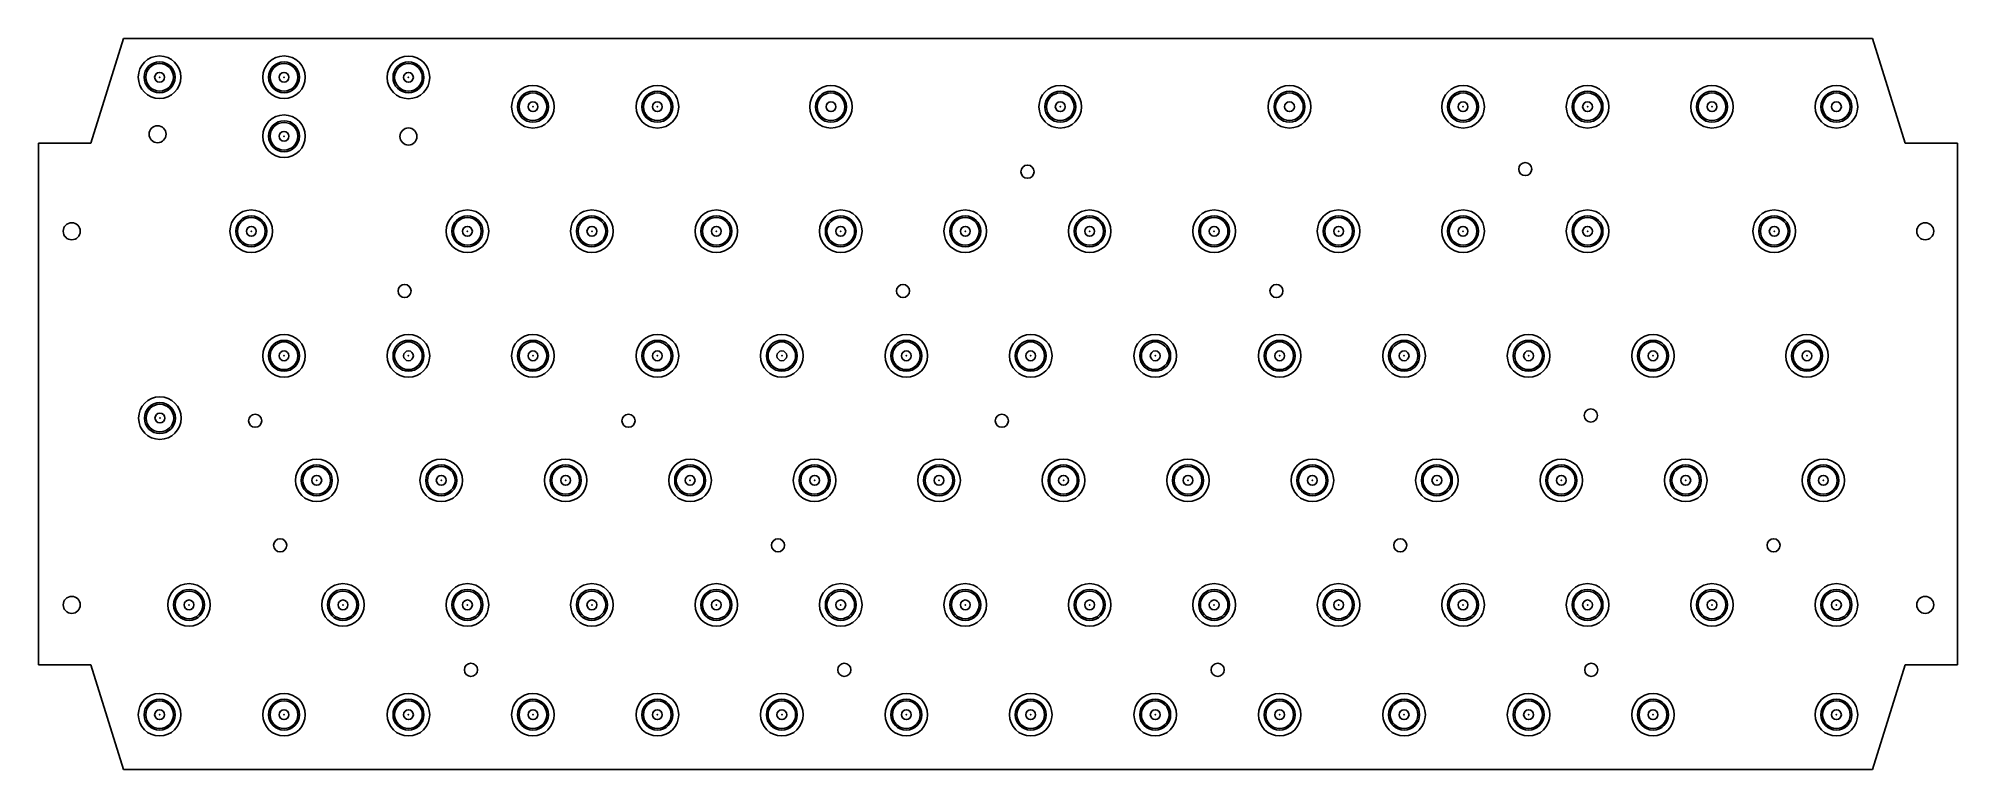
# Paper-space layout '_Top' of a CAD drawing. Header units: millimetres. Extents: x -146 to 146, y -86 to 25.
import ezdxf

# ---------------------------------------------------------------- set-up
doc = ezdxf.new("R2010")
doc.units = ezdxf.units.MM
doc.header["$PDSIZE"] = -1

psp = doc.layouts.new('_Top')

# ---------------------------------------------------------------- linework, layer by layer
at = {"color": 7, "linetype": 'Continuous'}
for p, q in [((-138.5, 9.18), (-133.5, 25.18)), ((-133.5, 25.18), (133.5, 25.18)), ((133.5, 25.18), (138.5, 9.18)), ((-146.5, -70.38), (-146.5, 9.18)), ((-146.5, 9.18), (-138.5, 9.18)), ((138.5, 9.18), (146.5, 9.18)), ((146.5, 9.18), (146.5, -70.38)), ((-138.5, -70.38), (-146.5, -70.38)), ((-133.5, -86.38), (-138.5, -70.38)), ((138.5, -70.38), (133.5, -86.38)), ((146.5, -70.38), (138.5, -70.38)), ((133.5, -86.38), (-133.5, -86.38))]:
    psp.add_line(p, q, dxfattribs=at)
at = {"color": 7, "linetype": 'Continuous', "lineweight": 25}
for p, q in [((-133.5, 25.18), (-138.5, 9.18)), ((133.5, 25.18), (-133.5, 25.18)), ((138.5, 9.18), (133.5, 25.18)), ((-146.5, -70.38), (-146.5, 9.18)), ((-146.5, 9.18), (-138.5, 9.18)), ((138.5, 9.18), (146.5, 9.18)), ((146.5, 9.18), (146.5, -70.38)), ((-138.5, -70.38), (-146.5, -70.38)), ((-138.5, -70.38), (-133.5, -86.38)), ((133.5, -86.38), (138.5, -70.38)), ((146.5, -70.38), (138.5, -70.38)), ((-133.5, -86.38), (133.5, -86.38))]:
    psp.add_line(p, q, dxfattribs=at)
for centre, radius in [((-128, 19.25), 3.25), ((-128, 19.25), 2.36), ((-128, 19.25), 2.11), ((-109, 19.25), 3.25), ((-109, 19.25), 2.36), ((-109, 19.25), 2.11), ((-90, 19.23), 3.25), ((-90, 19.23), 2.36), ((-90, 19.23), 2.11), ((-128, 19.25), 0.749), ((-109, 19.25), 0.749), ((-90, 19.23), 0.749), ((-71, 14.75), 3.25), ((-52, 14.75), 3.25), ((-25.5, 14.75), 3.25), ((9.5, 14.75), 3.25), ((44.5, 14.75), 3.25), ((71, 14.75), 3.25), ((90, 14.75), 3.25), ((109, 14.75), 3.25), ((128, 14.75), 3.25), ((-71, 14.75), 2.36), ((-71, 14.75), 2.11), ((-71, 14.75), 0.749), ((-52, 14.75), 2.36), ((-52, 14.75), 2.11), ((-52, 14.75), 0.749), ((-25.5, 14.75), 2.36), ((-25.5, 14.75), 2.11), ((-25.5, 14.75), 0.749), ((9.5, 14.75), 2.36), ((9.5, 14.75), 2.11), ((9.5, 14.75), 0.749), ((44.5, 14.75), 2.36), ((44.5, 14.75), 2.11), ((44.5, 14.75), 0.749), ((71, 14.75), 2.36), ((71, 14.75), 2.11), ((71, 14.75), 0.749), ((90, 14.75), 2.36), ((90, 14.75), 2.11), ((90, 14.75), 0.749), ((109, 14.75), 2.36), ((109, 14.75), 2.11), ((109, 14.75), 0.749), ((128, 14.75), 2.36), ((128, 14.75), 2.11), ((128, 14.75), 0.749), ((-128.3, 10.56), 1.3), ((-109, 10.25), 3.25), ((-109, 10.25), 2.36), ((-109, 10.25), 2.11), ((-109, 10.25), 0.749), ((-90, 10.21), 1.3), ((80.5, 5.24), 1), ((4.5, 4.84), 1), ((-114, -4.25), 3.25), ((-114, -4.25), 2.36), ((-114, -4.25), 2.11), ((-81, -4.25), 3.25), ((-81, -4.25), 2.36), ((-81, -4.25), 2.11), ((-62, -4.25), 3.25), ((-62, -4.25), 2.36), ((-62, -4.25), 2.11), ((-43, -4.25), 3.25), ((-43, -4.25), 2.36), ((-43, -4.25), 2.11), ((-24, -4.25), 3.25), ((-24, -4.25), 2.36), ((-24, -4.25), 2.11), ((-5, -4.25), 3.25), ((-5, -4.25), 2.36), ((-5, -4.25), 2.11), ((14, -4.25), 3.25), ((14, -4.25), 2.36), ((14, -4.25), 2.11), ((33, -4.25), 3.25), ((33, -4.25), 2.36), ((33, -4.25), 2.11), ((52, -4.25), 3.25), ((52, -4.25), 2.36), ((52, -4.25), 2.11), ((71, -4.25), 3.25), ((71, -4.25), 2.36), ((71, -4.25), 2.11), ((90, -4.25), 3.25), ((90, -4.25), 2.36), ((90, -4.25), 2.11), ((118.5, -4.25), 3.25), ((118.5, -4.25), 2.36), ((118.5, -4.25), 2.11), ((-141.41, -4.25), 1.3), ((-114, -4.25), 0.749), ((-81, -4.25), 0.749), ((-62, -4.25), 0.749), ((-43, -4.25), 0.749), ((-24, -4.25), 0.749), ((-5, -4.25), 0.749), ((14, -4.25), 0.749), ((33, -4.25), 0.749), ((52, -4.25), 0.749), ((71, -4.25), 0.749), ((90, -4.25), 0.749), ((118.5, -4.25), 0.749), ((141.55, -4.25), 1.3), ((-90.59, -13.36), 1), ((-14.5, -13.36), 1), ((42.5, -13.36), 1), ((-109, -23.25), 3.25), ((-90, -23.25), 3.25), ((-71, -23.25), 3.25), ((-52, -23.25), 3.25), ((-33, -23.25), 3.25), ((-14, -23.25), 3.25), ((5, -23.25), 3.25), ((24, -23.25), 3.25), ((43, -23.25), 3.25), ((62, -23.25), 3.25), ((81, -23.25), 3.25), ((100, -23.25), 3.25), ((123.5, -23.25), 3.25), ((-109, -23.25), 2.36), ((-109, -23.25), 2.11), ((-109, -23.25), 0.749), ((-90, -23.25), 2.36), ((-90, -23.25), 2.11), ((-90, -23.25), 0.749), ((-71, -23.25), 2.36), ((-71, -23.25), 2.11), ((-71, -23.25), 0.749), ((-52, -23.25), 2.36), ((-52, -23.25), 2.11), ((-52, -23.25), 0.749), ((-33, -23.25), 2.36), ((-33, -23.25), 2.11), ((-33, -23.25), 0.749), ((-14, -23.25), 2.36), ((-14, -23.25), 2.11), ((-14, -23.25), 0.749), ((5, -23.25), 2.36), ((5, -23.25), 2.11), ((5, -23.25), 0.749), ((24, -23.25), 2.36), ((24, -23.25), 2.11), ((24, -23.25), 0.749), ((43, -23.25), 2.36), ((43, -23.25), 2.11), ((43, -23.25), 0.749), ((62, -23.25), 2.36), ((62, -23.25), 2.11), ((62, -23.25), 0.749), ((81, -23.25), 2.36), ((81, -23.25), 2.11), ((81, -23.25), 0.749), ((100, -23.25), 2.36), ((100, -23.25), 2.11), ((100, -23.25), 0.749), ((123.5, -23.25), 2.36), ((123.5, -23.25), 2.11), ((123.5, -23.25), 0.749), ((-127.95, -32.75), 3.25), ((-127.95, -32.75), 2.36), ((-127.95, -32.75), 2.11), ((-127.95, -32.75), 0.749), ((-113.41, -33.16), 1), ((-56.41, -33.16), 1), ((0.59, -33.16), 1), ((90.5, -32.36), 1), ((-104, -42.25), 3.25), ((-104, -42.25), 2.36), ((-104, -42.25), 2.11), ((-85, -42.25), 3.25), ((-85, -42.25), 2.36), ((-85, -42.25), 2.11), ((-66, -42.25), 3.25), ((-66, -42.25), 2.36), ((-66, -42.25), 2.11), ((-47, -42.25), 3.25), ((-47, -42.25), 2.36), ((-47, -42.25), 2.11), ((-28, -42.25), 3.25), ((-28, -42.25), 2.36), ((-28, -42.25), 2.11), ((-9, -42.25), 3.25), ((-9, -42.25), 2.36), ((-9, -42.25), 2.11), ((10, -42.25), 3.25), ((10, -42.25), 2.36), ((10, -42.25), 2.11), ((29, -42.25), 3.25), ((29, -42.25), 2.36), ((29, -42.25), 2.11), ((48, -42.25), 3.25), ((48, -42.25), 2.36), ((48, -42.25), 2.11), ((67, -42.25), 3.25), ((67, -42.25), 2.36), ((67, -42.25), 2.11), ((86, -42.25), 3.25), ((86, -42.25), 2.36), ((86, -42.25), 2.11), ((105, -42.25), 3.25), ((105, -42.25), 2.36), ((105, -42.25), 2.11), ((126, -42.25), 3.25), ((126, -42.25), 2.36), ((126, -42.25), 2.11), ((-104, -42.25), 0.749), ((-85, -42.25), 0.749), ((-66, -42.25), 0.749), ((-47, -42.25), 0.749), ((-28, -42.25), 0.749), ((-9, -42.25), 0.749), ((10, -42.25), 0.749), ((29, -42.25), 0.749), ((48, -42.25), 0.749), ((67, -42.25), 0.749), ((86, -42.25), 0.749), ((105, -42.25), 0.749), ((126, -42.25), 0.749), ((-109.59, -52.16), 1), ((-33.59, -52.16), 1), ((61.41, -52.16), 1), ((118.41, -52.16), 1), ((-123.5, -61.25), 3.25), ((-100, -61.25), 3.25), ((-81, -61.25), 3.25), ((-62, -61.25), 3.25), ((-43, -61.25), 3.25), ((-24, -61.25), 3.25), ((-5, -61.25), 3.25), ((14, -61.25), 3.25), ((33, -61.25), 3.25), ((52, -61.25), 3.25), ((71, -61.25), 3.25), ((90, -61.25), 3.25), ((109, -61.25), 3.25), ((128, -61.25), 3.25), ((-141.41, -61.25), 1.3), ((-123.5, -61.25), 2.36), ((-123.5, -61.25), 2.11), ((-123.5, -61.25), 0.749), ((-100, -61.25), 2.36), ((-100, -61.25), 2.11), ((-100, -61.25), 0.749), ((-81, -61.25), 2.36), ((-81, -61.25), 2.11), ((-81, -61.25), 0.749), ((-62, -61.25), 2.36), ((-62, -61.25), 2.11), ((-62, -61.25), 0.749), ((-43, -61.25), 2.36), ((-43, -61.25), 2.11), ((-43, -61.25), 0.749), ((-24, -61.25), 2.36), ((-24, -61.25), 2.11), ((-24, -61.25), 0.749), ((-5, -61.25), 2.36), ((-5, -61.25), 2.11), ((-5, -61.25), 0.749), ((14, -61.25), 2.36), ((14, -61.25), 2.11), ((14, -61.25), 0.749), ((33, -61.25), 2.36), ((33, -61.25), 2.11), ((33, -61.25), 0.749), ((52, -61.25), 2.36), ((52, -61.25), 2.11), ((52, -61.25), 0.749), ((71, -61.25), 2.36), ((71, -61.25), 2.11), ((71, -61.25), 0.749), ((90, -61.25), 2.36), ((90, -61.25), 2.11), ((90, -61.25), 0.749), ((109, -61.25), 2.36), ((109, -61.25), 2.11), ((109, -61.25), 0.749), ((128, -61.25), 2.36), ((128, -61.25), 2.11), ((128, -61.25), 0.749), ((141.55, -61.25), 1.3), ((-80.46, -71.16), 1), ((-23.46, -71.16), 1), ((33.54, -71.16), 1), ((90.57, -71.16), 1), ((-128, -78), 3.25), ((-128, -78), 2.36), ((-128, -78), 2.11), ((-109, -78), 3.25), ((-109, -78), 2.36), ((-109, -78), 2.11), ((-90, -78), 3.25), ((-90, -78), 2.36), ((-90, -78), 2.11), ((-71, -78), 3.25), ((-71, -78), 2.36), ((-71, -78), 2.11), ((-52, -78), 3.25), ((-52, -78), 2.36), ((-52, -78), 2.11), ((-33, -78), 3.25), ((-33, -78), 2.36), ((-33, -78), 2.11), ((-14, -78), 3.25), ((-14, -78), 2.36), ((-14, -78), 2.11), ((5, -78), 3.25), ((5, -78), 2.36), ((5, -78), 2.11), ((24, -78), 3.25), ((24, -78), 2.36), ((24, -78), 2.11), ((43, -78), 3.25), ((43, -78), 2.36), ((43, -78), 2.11), ((62, -78), 3.25), ((62, -78), 2.36), ((62, -78), 2.11), ((81, -78), 3.25), ((81, -78), 2.36), ((81, -78), 2.11), ((100, -78), 3.25), ((100, -78), 2.36), ((100, -78), 2.11), ((128, -78), 3.25), ((128, -78), 2.36), ((128, -78), 2.11), ((-128, -78), 0.749), ((-109, -78), 0.749), ((-90, -78), 0.749), ((-71, -78), 0.749), ((-52, -78), 0.749), ((-33, -78), 0.749), ((-14, -78), 0.749), ((5, -78), 0.749), ((24, -78), 0.749), ((43, -78), 0.749), ((62, -78), 0.749), ((81, -78), 0.749), ((100, -78), 0.749), ((128, -78), 0.749)]:
    psp.add_circle(centre, radius, dxfattribs=at)
at = {"color": 7, "linetype": 'Continuous'}
for centre, radius in [((-128.3, 10.56), 1.3), ((-90, 10.21), 1.3), ((80.5, 5.24), 1), ((4.5, 4.84), 1), ((-141.41, -4.25), 1.3), ((141.55, -4.25), 1.3), ((-90.59, -13.36), 1), ((-14.5, -13.36), 1), ((42.5, -13.36), 1), ((-113.41, -33.16), 1), ((-56.41, -33.16), 1), ((0.59, -33.16), 1), ((90.5, -32.36), 1), ((-109.59, -52.16), 1), ((-33.59, -52.16), 1), ((61.41, -52.16), 1), ((118.41, -52.16), 1), ((-141.41, -61.25), 1.3), ((141.55, -61.25), 1.3), ((-80.46, -71.16), 1), ((-23.46, -71.16), 1), ((33.54, -71.16), 1), ((90.57, -71.16), 1)]:
    psp.add_circle(centre, radius, dxfattribs=at)
for p in [(-128, 19.25), (-109, 19.25), (-90, 19.23), (-71, 14.75), (-52, 14.75), (9.5, 14.75), (71, 14.75), (90, 14.75), (109, 14.75), (-109, 10.25), (-114, -4.25), (-81, -4.25), (-62, -4.25), (-43, -4.25), (-24, -4.25), (-5, -4.25), (14, -4.25), (33, -4.25), (52, -4.25), (71, -4.25), (90, -4.25), (118.5, -4.25), (-109, -23.25), (-90, -23.25), (-71, -23.25), (-52, -23.25), (-33, -23.25), (-14, -23.25), (5, -23.25), (24, -23.25), (43, -23.25), (62, -23.25), (81, -23.25), (100, -23.25), (123.5, -23.25), (-127.95, -32.75), (-104, -42.25), (-85, -42.25), (-66, -42.25), (-47, -42.25), (-28, -42.25), (-9, -42.25), (10, -42.25), (29, -42.25), (48, -42.25), (67, -42.25), (86, -42.25), (105, -42.25), (126, -42.25), (-123.5, -61.25), (-100, -61.25), (-81, -61.25), (-62, -61.25), (-43, -61.25), (-24, -61.25), (-5, -61.25), (14, -61.25), (33, -61.25), (52, -61.25), (71, -61.25), (90, -61.25), (109, -61.25), (128, -61.25), (-128, -78), (-109, -78), (-90, -78), (-71, -78), (-52, -78), (-33, -78), (-14, -78), (5, -78), (24, -78), (43, -78), (62, -78), (81, -78), (100, -78), (128, -78)]:
    psp.add_point(p, dxfattribs=at)

doc.saveas('drawing.dxf')
